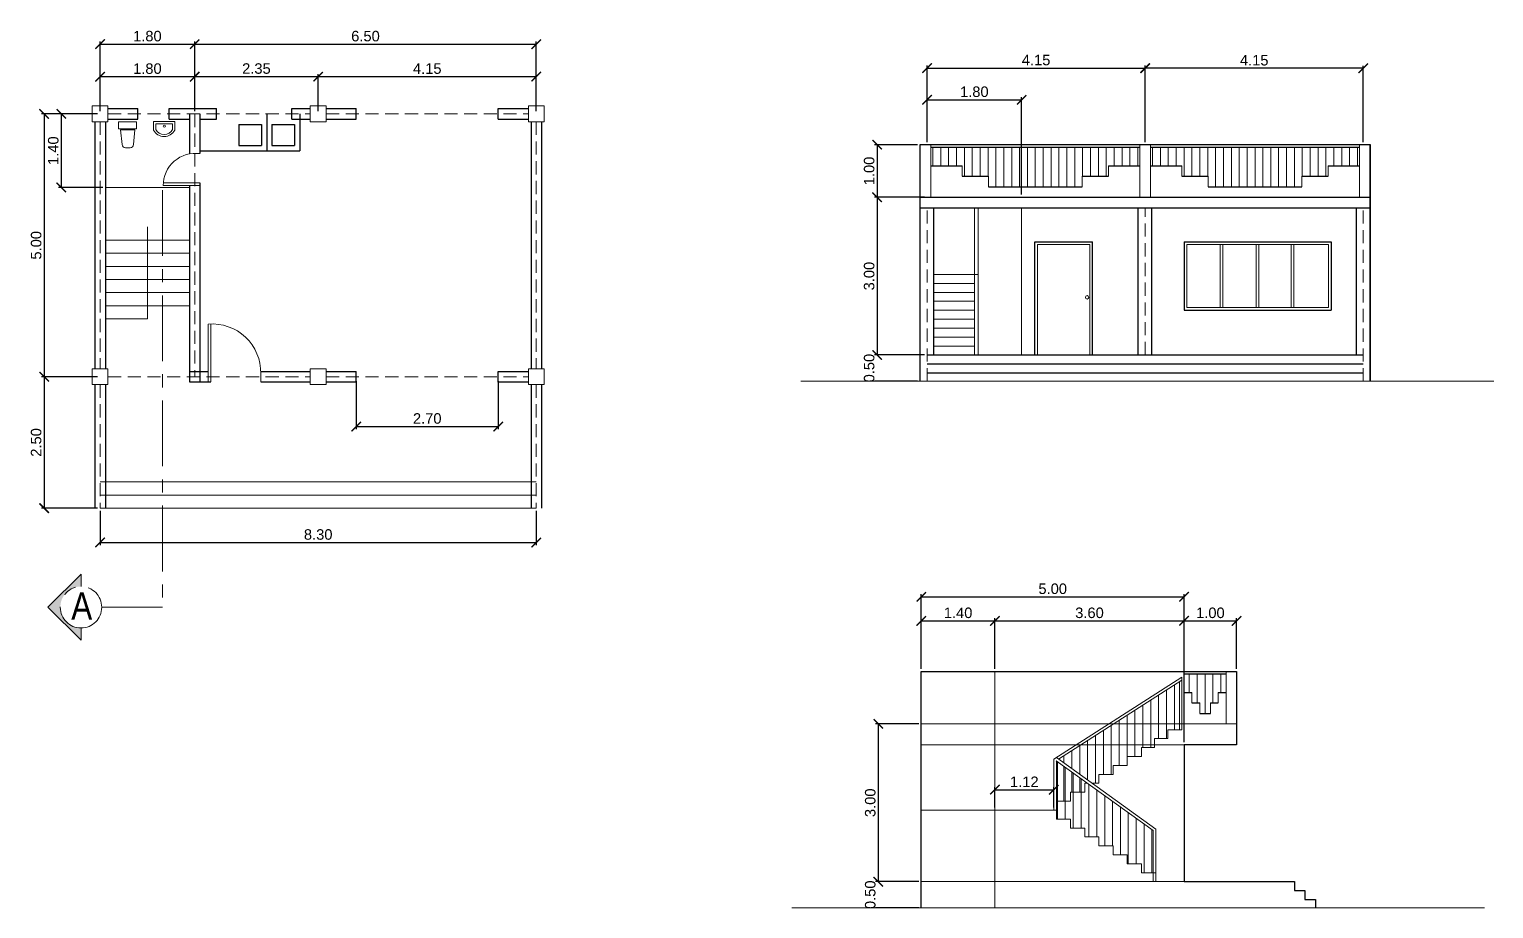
# Model space of a CAD drawing. Header units: metres. Extents: x -460 to 31334, y -1777 to 24987.
# Drawn here: x 149.72 to 177.59, y -735.88 to -719.15 of the extents above; entities that cross this region are included whole.
import ezdxf

# ---------------------------------------------------------------- set-up
doc = ezdxf.new("R2010")
doc.units = ezdxf.units.M
doc.header["$MEASUREMENT"] = 0
doc.linetypes.add('CENTER', pattern=[2, 1.25, -0.25, 0.25, -0.25])
doc.linetypes.add('DASHED2', pattern=[0.375, 0.25, -0.125])
doc.layers.get('Defpoints').update_dxf_attribs({"color": 2})
doc.layers.add('01 FURNITURE', color=8, linetype='Continuous')
doc.layers.add('Arch_Door', color=1, linetype='Continuous', lineweight=18)
doc.styles.add('scale 75', font='ARIALN.TTF', dxfattribs={"height": 0.125})
doc.styles.get("Standard").update_dxf_attribs({"font": 'arial.ttf'})
doc.dimstyles.new('elev', dxfattribs={"dimtxt": 0.2, "dimasz": 0.18, "dimexe": 0.05, "dimexo": 0.05, "dimgap": 0.05, "dimtad": 1, "dimzin": 0, "dimdsep": 46, "dimtxsty": 'Standard', "dimblk": 'ARCHTICK', "dimcen": 0.025, "dimclrd": 256, "dimclre": 256, "dimadec": 0, "dimazin": 0, "dimtfac": 1, "dimtix": 1, "dimtofl": 0, "dimtmove": 0, "dimatfit": 3, "dimldrblk": 'ARCHTICK', "dimfxl": 0.1, "dimtolj": 1, "dimtzin": 0, "dimlwd": -1, "dimlwe": -1, "dimarcsym": 0})

# ---------------------------------------------------------------- blocks, each defined once
blk = doc.blocks.new('_ArchTick')
at = {"color": 0, "linetype": 'ByBlock', "const_width": 0.15}
blk.add_lwpolyline([(-0.5, -0.5), (0.5, 0.5)], dxfattribs=at)
blk = doc.blocks.new('*D374')
at = {"layer": '01 FURNITURE', "transparency": 16777216}
for p, q in [((151.069, -728.306), (151.069, -728.96)), ((159.369, -728.306), (159.369, -728.96)), ((151.069, -728.91), (159.369, -728.91))]:
    blk.add_line(p, q, dxfattribs=at)
at = {"layer": 'Defpoints', "color": 0, "transparency": 16777216}
for p in [(151.069, -728.256), (159.369, -728.256), (159.369, -728.91)]:
    blk.add_point(p, dxfattribs=at)
at = {"layer": '01 FURNITURE', "transparency": 16777216, "xscale": 0.18, "yscale": 0.18, "zscale": 0.18, "rotation": 180}
blk.add_blockref('_ArchTick', (151.069, -728.91), dxfattribs=at)
at = {"layer": '01 FURNITURE', "transparency": 16777216, "xscale": 0.18, "yscale": 0.18, "zscale": 0.18}
blk.add_blockref('_ArchTick', (159.369, -728.91), dxfattribs=at)
at = {"layer": '01 FURNITURE', "color": 0, "lineweight": 9, "transparency": 16777216, "insert": (155.219, -728.758), "char_height": 0.2, "attachment_point": 5}
blk.add_mtext('\\A1;8.30', dxfattribs=at)
blk = doc.blocks.new('*D392')
at = {"layer": '01 FURNITURE', "transparency": 16777216}
for p, q in [((151.019, -720.756), (149.955, -720.756)), ((150.005, -720.756), (150.005, -725.756)), ((151.019, -725.756), (149.955, -725.756))]:
    blk.add_line(p, q, dxfattribs=at)
at = {"layer": 'Defpoints', "color": 0, "transparency": 16777216}
for p in [(151.069, -720.756), (150.005, -725.756), (151.069, -725.756)]:
    blk.add_point(p, dxfattribs=at)
at = {"layer": '01 FURNITURE', "transparency": 16777216, "xscale": 0.18, "yscale": 0.18, "zscale": 0.18}
for p, rotation in [((150.005, -720.756), 90), ((150.005, -725.756), 270)]:
    blk.add_blockref('_ArchTick', p, dxfattribs=dict(at, rotation=rotation))
at = {"layer": '01 FURNITURE', "color": 0, "lineweight": 9, "transparency": 16777216, "insert": (149.853, -723.256), "char_height": 0.2, "attachment_point": 5, "rotation": 90}
blk.add_mtext('\\A1;5.00', dxfattribs=at)
blk = doc.blocks.new('*D393')
at = {"layer": '01 FURNITURE', "transparency": 16777216}
for p, q in [((151.069, -720.706), (151.069, -719.38)), ((151.069, -719.43), (152.869, -719.43)), ((152.869, -720.706), (152.869, -719.38))]:
    blk.add_line(p, q, dxfattribs=at)
at = {"layer": 'Defpoints', "color": 0, "transparency": 16777216}
for p in [(152.869, -719.43), (151.069, -720.756), (152.869, -720.756)]:
    blk.add_point(p, dxfattribs=at)
at = {"layer": '01 FURNITURE', "transparency": 16777216, "xscale": 0.18, "yscale": 0.18, "zscale": 0.18, "rotation": 180}
blk.add_blockref('_ArchTick', (151.069, -719.43), dxfattribs=at)
at = {"layer": '01 FURNITURE', "transparency": 16777216, "xscale": 0.18, "yscale": 0.18, "zscale": 0.18}
blk.add_blockref('_ArchTick', (152.869, -719.43), dxfattribs=at)
at = {"layer": '01 FURNITURE', "color": 0, "lineweight": 9, "transparency": 16777216, "insert": (151.969, -719.278), "char_height": 0.2, "attachment_point": 5}
blk.add_mtext('\\A1;1.80', dxfattribs=at)
blk = doc.blocks.new('*D375')
at = {"layer": '01 FURNITURE', "transparency": 16777216}
for p, q in [((152.869, -720.706), (152.869, -719.38)), ((152.869, -719.43), (159.369, -719.43)), ((159.369, -720.706), (159.369, -719.38))]:
    blk.add_line(p, q, dxfattribs=at)
at = {"layer": 'Defpoints', "color": 0, "transparency": 16777216}
for p in [(159.369, -719.43), (152.869, -720.756), (159.369, -720.756)]:
    blk.add_point(p, dxfattribs=at)
at = {"layer": '01 FURNITURE', "transparency": 16777216, "xscale": 0.18, "yscale": 0.18, "zscale": 0.18, "rotation": 180}
blk.add_blockref('_ArchTick', (152.869, -719.43), dxfattribs=at)
at = {"layer": '01 FURNITURE', "transparency": 16777216, "xscale": 0.18, "yscale": 0.18, "zscale": 0.18}
blk.add_blockref('_ArchTick', (159.369, -719.43), dxfattribs=at)
at = {"layer": '01 FURNITURE', "color": 0, "lineweight": 9, "transparency": 16777216, "insert": (156.119, -719.278), "char_height": 0.2, "attachment_point": 5}
blk.add_mtext('\\A1;6.50', dxfattribs=at)
blk = doc.blocks.new('*D376')
at = {"layer": '01 FURNITURE', "transparency": 16777216}
for p, q in [((155.219, -720.706), (155.219, -719.998)), ((159.369, -720.706), (159.369, -719.998)), ((155.219, -720.048), (159.369, -720.048))]:
    blk.add_line(p, q, dxfattribs=at)
at = {"layer": 'Defpoints', "color": 0, "transparency": 16777216}
for p in [(159.369, -720.048), (155.219, -720.756), (159.369, -720.756)]:
    blk.add_point(p, dxfattribs=at)
at = {"layer": '01 FURNITURE', "transparency": 16777216, "xscale": 0.18, "yscale": 0.18, "zscale": 0.18, "rotation": 180}
blk.add_blockref('_ArchTick', (155.219, -720.048), dxfattribs=at)
at = {"layer": '01 FURNITURE', "transparency": 16777216, "xscale": 0.18, "yscale": 0.18, "zscale": 0.18}
blk.add_blockref('_ArchTick', (159.369, -720.048), dxfattribs=at)
at = {"layer": '01 FURNITURE', "color": 0, "lineweight": 9, "transparency": 16777216, "insert": (157.294, -719.896), "char_height": 0.2, "attachment_point": 5}
blk.add_mtext('\\A1;4.15', dxfattribs=at)
blk = doc.blocks.new('*D377')
at = {"layer": '01 FURNITURE', "transparency": 16777216}
for p, q in [((151.019, -725.756), (149.955, -725.756)), ((150.005, -725.756), (150.005, -728.256)), ((151.019, -728.256), (149.955, -728.256))]:
    blk.add_line(p, q, dxfattribs=at)
at = {"layer": 'Defpoints', "color": 0, "transparency": 16777216}
for p in [(151.069, -725.756), (150.005, -728.256), (151.069, -728.256)]:
    blk.add_point(p, dxfattribs=at)
at = {"layer": '01 FURNITURE', "transparency": 16777216, "xscale": 0.18, "yscale": 0.18, "zscale": 0.18}
for p, rotation in [((150.005, -725.756), 90), ((150.005, -728.256), 270)]:
    blk.add_blockref('_ArchTick', p, dxfattribs=dict(at, rotation=rotation))
at = {"layer": '01 FURNITURE', "color": 0, "lineweight": 9, "transparency": 16777216, "insert": (149.853, -727.006), "char_height": 0.2, "attachment_point": 5, "rotation": 90}
blk.add_mtext('\\A1;2.50', dxfattribs=at)
blk = doc.blocks.new('*D378')
at = {"layer": '01 FURNITURE', "transparency": 16777216}
for p, q in [((155.944, -725.842), (155.944, -726.753)), ((158.644, -725.842), (158.644, -726.753)), ((155.944, -726.703), (158.644, -726.703))]:
    blk.add_line(p, q, dxfattribs=at)
at = {"layer": 'Defpoints', "color": 0, "transparency": 16777216}
for p in [(155.944, -725.792), (158.644, -725.792), (158.644, -726.703)]:
    blk.add_point(p, dxfattribs=at)
at = {"layer": '01 FURNITURE', "transparency": 16777216, "xscale": 0.18, "yscale": 0.18, "zscale": 0.18, "rotation": 180}
blk.add_blockref('_ArchTick', (155.944, -726.703), dxfattribs=at)
at = {"layer": '01 FURNITURE', "transparency": 16777216, "xscale": 0.18, "yscale": 0.18, "zscale": 0.18}
blk.add_blockref('_ArchTick', (158.644, -726.703), dxfattribs=at)
at = {"layer": '01 FURNITURE', "color": 0, "lineweight": 9, "transparency": 16777216, "insert": (157.294, -726.551), "char_height": 0.2, "attachment_point": 5}
blk.add_mtext('\\A1;2.70', dxfattribs=at)
blk = doc.blocks.new('*D394')
at = {"layer": '01 FURNITURE', "transparency": 16777216}
for p, q in [((152.869, -720.706), (152.869, -719.998)), ((155.219, -720.706), (155.219, -719.998)), ((152.869, -720.048), (155.219, -720.048))]:
    blk.add_line(p, q, dxfattribs=at)
at = {"layer": 'Defpoints', "color": 0, "transparency": 16777216}
for p in [(155.219, -720.048), (152.869, -720.756), (155.219, -720.756)]:
    blk.add_point(p, dxfattribs=at)
at = {"layer": '01 FURNITURE', "transparency": 16777216, "xscale": 0.18, "yscale": 0.18, "zscale": 0.18, "rotation": 180}
blk.add_blockref('_ArchTick', (152.869, -720.048), dxfattribs=at)
at = {"layer": '01 FURNITURE', "transparency": 16777216, "xscale": 0.18, "yscale": 0.18, "zscale": 0.18}
blk.add_blockref('_ArchTick', (155.219, -720.048), dxfattribs=at)
at = {"layer": '01 FURNITURE', "color": 0, "lineweight": 9, "transparency": 16777216, "insert": (154.044, -719.895), "char_height": 0.2, "attachment_point": 5}
blk.add_mtext('\\A1;2.35', dxfattribs=at)
blk = doc.blocks.new('*D395')
at = {"layer": '01 FURNITURE', "transparency": 16777216}
for p, q in [((151.019, -720.756), (150.281, -720.756)), ((150.331, -720.756), (150.331, -722.156)), ((151.119, -722.156), (150.281, -722.156))]:
    blk.add_line(p, q, dxfattribs=at)
at = {"layer": 'Defpoints', "color": 0, "transparency": 16777216}
for p in [(151.069, -720.756), (150.331, -722.156), (151.169, -722.156)]:
    blk.add_point(p, dxfattribs=at)
at = {"layer": '01 FURNITURE', "transparency": 16777216, "xscale": 0.18, "yscale": 0.18, "zscale": 0.18}
for p, rotation in [((150.331, -720.756), 90), ((150.331, -722.156), 270)]:
    blk.add_blockref('_ArchTick', p, dxfattribs=dict(at, rotation=rotation))
at = {"layer": '01 FURNITURE', "color": 0, "lineweight": 9, "transparency": 16777216, "insert": (150.179, -721.456), "char_height": 0.2, "attachment_point": 5, "rotation": 90}
blk.add_mtext('\\A1;1.40', dxfattribs=at)
blk = doc.blocks.new('*D379')
at = {"layer": '01 FURNITURE', "transparency": 16777216}
for p, q in [((166.804, -721.292), (166.804, -719.834)), ((166.804, -719.884), (170.954, -719.884)), ((170.954, -721.292), (170.954, -719.834))]:
    blk.add_line(p, q, dxfattribs=at)
at = {"layer": 'Defpoints', "color": 0, "transparency": 16777216}
for p in [(170.954, -719.884), (166.804, -721.342), (170.954, -721.342)]:
    blk.add_point(p, dxfattribs=at)
at = {"layer": '01 FURNITURE', "transparency": 16777216, "xscale": 0.18, "yscale": 0.18, "zscale": 0.18, "rotation": 180}
blk.add_blockref('_ArchTick', (166.804, -719.884), dxfattribs=at)
at = {"layer": '01 FURNITURE', "transparency": 16777216, "xscale": 0.18, "yscale": 0.18, "zscale": 0.18}
blk.add_blockref('_ArchTick', (170.954, -719.884), dxfattribs=at)
at = {"layer": '01 FURNITURE', "color": 0, "lineweight": 9, "transparency": 16777216, "insert": (168.879, -719.732), "char_height": 0.2, "attachment_point": 5}
blk.add_mtext('\\A1;4.15', dxfattribs=at)
blk = doc.blocks.new('*D380')
at = {"layer": '01 FURNITURE', "transparency": 16777216}
for p, q in [((170.954, -721.292), (170.954, -719.839)), ((175.104, -719.889), (170.954, -719.889)), ((175.104, -721.292), (175.104, -719.839))]:
    blk.add_line(p, q, dxfattribs=at)
at = {"layer": 'Defpoints', "color": 0, "transparency": 16777216}
for p in [(170.954, -719.889), (170.954, -721.342), (175.104, -721.342)]:
    blk.add_point(p, dxfattribs=at)
at = {"layer": '01 FURNITURE', "transparency": 16777216, "xscale": 0.18, "yscale": 0.18, "zscale": 0.18, "rotation": 180}
blk.add_blockref('_ArchTick', (170.954, -719.889), dxfattribs=at)
at = {"layer": '01 FURNITURE', "transparency": 16777216, "xscale": 0.18, "yscale": 0.18, "zscale": 0.18}
blk.add_blockref('_ArchTick', (175.104, -719.889), dxfattribs=at)
at = {"layer": '01 FURNITURE', "color": 0, "lineweight": 9, "transparency": 16777216, "insert": (173.029, -719.737), "char_height": 0.2, "attachment_point": 5}
blk.add_mtext('\\A1;4.15', dxfattribs=at)
blk = doc.blocks.new('*D396')
at = {"layer": '01 FURNITURE', "transparency": 16777216}
for p, q in [((166.754, -722.342), (165.805, -722.342)), ((165.855, -722.342), (165.855, -725.342)), ((166.754, -725.342), (165.805, -725.342))]:
    blk.add_line(p, q, dxfattribs=at)
at = {"layer": 'Defpoints', "color": 0, "transparency": 16777216}
for p in [(166.804, -722.342), (165.855, -725.342), (166.804, -725.342)]:
    blk.add_point(p, dxfattribs=at)
at = {"layer": '01 FURNITURE', "transparency": 16777216, "xscale": 0.18, "yscale": 0.18, "zscale": 0.18}
for p, rotation in [((165.855, -722.342), 90), ((165.855, -725.342), 270)]:
    blk.add_blockref('_ArchTick', p, dxfattribs=dict(at, rotation=rotation))
at = {"layer": '01 FURNITURE', "color": 0, "lineweight": 9, "transparency": 16777216, "insert": (165.703, -723.842), "char_height": 0.2, "attachment_point": 5, "rotation": 90}
blk.add_mtext('\\A1;3.00', dxfattribs=at)
blk = doc.blocks.new('*D397')
at = {"layer": '01 FURNITURE', "transparency": 16777216}
for p, q in [((166.624, -725.342), (165.805, -725.342)), ((166.624, -725.842), (165.805, -725.842))]:
    blk.add_line(p, q, dxfattribs=at)
at = {"layer": 'Defpoints', "color": 0, "transparency": 16777216}
for p in [(166.674, -725.342), (165.855, -725.842), (166.674, -725.842)]:
    blk.add_point(p, dxfattribs=at)
at = {"layer": '01 FURNITURE', "color": 0, "lineweight": 9, "transparency": 16777216, "insert": (165.703, -725.592), "char_height": 0.2, "attachment_point": 5, "rotation": 90}
blk.add_mtext('\\A1;0.50', dxfattribs=at)
blk = doc.blocks.new('*D381')
at = {"layer": '01 FURNITURE', "transparency": 16777216}
for p, q in [((166.804, -721.292), (166.804, -720.438)), ((166.804, -720.488), (168.604, -720.488)), ((168.604, -722.292), (168.604, -720.438))]:
    blk.add_line(p, q, dxfattribs=at)
at = {"layer": 'Defpoints', "color": 0, "transparency": 16777216}
for p in [(168.604, -720.488), (166.804, -721.342), (168.604, -722.342)]:
    blk.add_point(p, dxfattribs=at)
at = {"layer": '01 FURNITURE', "transparency": 16777216, "xscale": 0.18, "yscale": 0.18, "zscale": 0.18, "rotation": 180}
blk.add_blockref('_ArchTick', (166.804, -720.488), dxfattribs=at)
at = {"layer": '01 FURNITURE', "transparency": 16777216, "xscale": 0.18, "yscale": 0.18, "zscale": 0.18}
blk.add_blockref('_ArchTick', (168.604, -720.488), dxfattribs=at)
at = {"layer": '01 FURNITURE', "color": 0, "lineweight": 9, "transparency": 16777216, "insert": (167.704, -720.336), "char_height": 0.2, "attachment_point": 5}
blk.add_mtext('\\A1;1.80', dxfattribs=at)
blk = doc.blocks.new('*D384')
at = {"layer": '01 FURNITURE', "transparency": 16777216}
for p, q in [((166.645, -732.36), (165.826, -732.36)), ((165.876, -732.36), (165.876, -735.36)), ((166.645, -735.36), (165.826, -735.36))]:
    blk.add_line(p, q, dxfattribs=at)
at = {"layer": 'Defpoints', "color": 0, "transparency": 16777216}
for p in [(166.695, -732.36), (165.876, -735.36), (166.695, -735.36)]:
    blk.add_point(p, dxfattribs=at)
at = {"layer": '01 FURNITURE', "transparency": 16777216, "xscale": 0.18, "yscale": 0.18, "zscale": 0.18}
for p, rotation in [((165.876, -732.36), 90), ((165.876, -735.36), 270)]:
    blk.add_blockref('_ArchTick', p, dxfattribs=dict(at, rotation=rotation))
at = {"layer": '01 FURNITURE', "color": 0, "lineweight": 9, "transparency": 16777216, "insert": (165.724, -733.86), "char_height": 0.2, "attachment_point": 5, "rotation": 90}
blk.add_mtext('\\A1;3.00', dxfattribs=at)
blk = doc.blocks.new('*D385')
at = {"layer": '01 FURNITURE', "transparency": 16777216}
for p, q in [((166.645, -735.36), (165.826, -735.36)), ((166.645, -735.86), (165.826, -735.86))]:
    blk.add_line(p, q, dxfattribs=at)
at = {"layer": 'Defpoints', "color": 0, "transparency": 16777216}
for p in [(166.695, -735.36), (165.876, -735.86), (166.695, -735.86)]:
    blk.add_point(p, dxfattribs=at)
at = {"layer": '01 FURNITURE', "color": 0, "lineweight": 9, "transparency": 16777216, "insert": (165.724, -735.61), "char_height": 0.2, "attachment_point": 5, "rotation": 90}
blk.add_mtext('\\A1;0.50', dxfattribs=at)
blk = doc.blocks.new('*D398')
at = {"layer": '01 FURNITURE', "transparency": 16777216}
for p, q in [((166.624, -721.342), (165.805, -721.342)), ((165.855, -721.342), (165.855, -722.342)), ((166.624, -722.342), (165.805, -722.342))]:
    blk.add_line(p, q, dxfattribs=at)
at = {"layer": 'Defpoints', "color": 0, "transparency": 16777216}
for p in [(166.674, -721.342), (165.855, -722.342), (166.674, -722.342)]:
    blk.add_point(p, dxfattribs=at)
at = {"layer": '01 FURNITURE', "transparency": 16777216, "xscale": 0.18, "yscale": 0.18, "zscale": 0.18}
for p, rotation in [((165.855, -721.342), 90), ((165.855, -722.342), 270)]:
    blk.add_blockref('_ArchTick', p, dxfattribs=dict(at, rotation=rotation))
at = {"layer": '01 FURNITURE', "color": 0, "lineweight": 9, "transparency": 16777216, "insert": (165.703, -721.842), "char_height": 0.2, "attachment_point": 5, "rotation": 90}
blk.add_mtext('\\A1;1.00', dxfattribs=at)
blk = doc.blocks.new('*D399')
at = {"layer": '01 FURNITURE', "transparency": 16777216}
for p, q in [((166.695, -731.31), (166.695, -729.892)), ((166.695, -729.942), (171.695, -729.942)), ((171.695, -732.71), (171.695, -729.892))]:
    blk.add_line(p, q, dxfattribs=at)
at = {"layer": 'Defpoints', "color": 0, "transparency": 16777216}
for p in [(171.695, -729.942), (166.695, -731.36), (171.695, -732.76)]:
    blk.add_point(p, dxfattribs=at)
at = {"layer": '01 FURNITURE', "transparency": 16777216, "xscale": 0.18, "yscale": 0.18, "zscale": 0.18, "rotation": 180}
blk.add_blockref('_ArchTick', (166.695, -729.942), dxfattribs=at)
at = {"layer": '01 FURNITURE', "transparency": 16777216, "xscale": 0.18, "yscale": 0.18, "zscale": 0.18}
blk.add_blockref('_ArchTick', (171.695, -729.942), dxfattribs=at)
at = {"layer": '01 FURNITURE', "color": 0, "lineweight": 9, "transparency": 16777216, "insert": (169.195, -729.79), "char_height": 0.2, "attachment_point": 5}
blk.add_mtext('\\A1;5.00', dxfattribs=at)
blk = doc.blocks.new('*D400')
at = {"layer": '01 FURNITURE', "transparency": 16777216}
for p, q in [((171.695, -731.31), (171.695, -730.35)), ((171.695, -730.4), (172.695, -730.4)), ((172.695, -731.31), (172.695, -730.35))]:
    blk.add_line(p, q, dxfattribs=at)
at = {"layer": 'Defpoints', "color": 0, "transparency": 16777216}
for p in [(172.695, -730.4), (171.695, -731.36), (172.695, -731.36)]:
    blk.add_point(p, dxfattribs=at)
at = {"layer": '01 FURNITURE', "transparency": 16777216, "xscale": 0.18, "yscale": 0.18, "zscale": 0.18, "rotation": 180}
blk.add_blockref('_ArchTick', (171.695, -730.4), dxfattribs=at)
at = {"layer": '01 FURNITURE', "transparency": 16777216, "xscale": 0.18, "yscale": 0.18, "zscale": 0.18}
blk.add_blockref('_ArchTick', (172.695, -730.4), dxfattribs=at)
at = {"layer": '01 FURNITURE', "color": 0, "lineweight": 9, "transparency": 16777216, "insert": (172.195, -730.248), "char_height": 0.2, "attachment_point": 5}
blk.add_mtext('\\A1;1.00', dxfattribs=at)
blk = doc.blocks.new('*D382')
at = {"layer": '01 FURNITURE', "transparency": 16777216}
for p, q in [((166.695, -731.31), (166.695, -730.35)), ((166.695, -730.4), (168.095, -730.4)), ((168.095, -731.31), (168.095, -730.35))]:
    blk.add_line(p, q, dxfattribs=at)
at = {"layer": 'Defpoints', "color": 0, "transparency": 16777216}
for p in [(168.095, -730.4), (166.695, -731.36), (168.095, -731.36)]:
    blk.add_point(p, dxfattribs=at)
at = {"layer": '01 FURNITURE', "transparency": 16777216, "xscale": 0.18, "yscale": 0.18, "zscale": 0.18, "rotation": 180}
blk.add_blockref('_ArchTick', (166.695, -730.4), dxfattribs=at)
at = {"layer": '01 FURNITURE', "transparency": 16777216, "xscale": 0.18, "yscale": 0.18, "zscale": 0.18}
blk.add_blockref('_ArchTick', (168.095, -730.4), dxfattribs=at)
at = {"layer": '01 FURNITURE', "color": 0, "lineweight": 9, "transparency": 16777216, "insert": (167.395, -730.248), "char_height": 0.2, "attachment_point": 5}
blk.add_mtext('\\A1;1.40', dxfattribs=at)
blk = doc.blocks.new('*D383')
at = {"layer": '01 FURNITURE', "transparency": 16777216}
for p, q in [((168.095, -731.31), (168.095, -730.35)), ((168.095, -730.4), (171.695, -730.4)), ((171.695, -731.31), (171.695, -730.35))]:
    blk.add_line(p, q, dxfattribs=at)
at = {"layer": 'Defpoints', "color": 0, "transparency": 16777216}
for p in [(171.695, -730.4), (168.095, -731.36), (171.695, -731.36)]:
    blk.add_point(p, dxfattribs=at)
at = {"layer": '01 FURNITURE', "transparency": 16777216, "xscale": 0.18, "yscale": 0.18, "zscale": 0.18, "rotation": 180}
blk.add_blockref('_ArchTick', (168.095, -730.4), dxfattribs=at)
at = {"layer": '01 FURNITURE', "transparency": 16777216, "xscale": 0.18, "yscale": 0.18, "zscale": 0.18}
blk.add_blockref('_ArchTick', (171.695, -730.4), dxfattribs=at)
at = {"layer": '01 FURNITURE', "color": 0, "lineweight": 9, "transparency": 16777216, "insert": (169.895, -730.248), "char_height": 0.2, "attachment_point": 5}
blk.add_mtext('\\A1;3.60', dxfattribs=at)
blk = doc.blocks.new('*D404')
at = {"layer": '01 FURNITURE', "transparency": 16777216}
for p, q in [((151.069, -720.706), (151.069, -719.998)), ((152.869, -720.606), (152.869, -719.998)), ((151.069, -720.048), (152.869, -720.048))]:
    blk.add_line(p, q, dxfattribs=at)
at = {"layer": 'Defpoints', "color": 0, "transparency": 16777216}
for p in [(152.869, -720.048), (151.069, -720.756), (152.869, -720.656)]:
    blk.add_point(p, dxfattribs=at)
at = {"layer": '01 FURNITURE', "transparency": 16777216, "xscale": 0.18, "yscale": 0.18, "zscale": 0.18, "rotation": 180}
blk.add_blockref('_ArchTick', (151.069, -720.048), dxfattribs=at)
at = {"layer": '01 FURNITURE', "transparency": 16777216, "xscale": 0.18, "yscale": 0.18, "zscale": 0.18}
blk.add_blockref('_ArchTick', (152.869, -720.048), dxfattribs=at)
at = {"layer": '01 FURNITURE', "color": 0, "lineweight": 9, "transparency": 16777216, "insert": (151.969, -719.896), "char_height": 0.2, "attachment_point": 5}
blk.add_mtext('\\A1;1.80', dxfattribs=at)
blk = doc.blocks.new('*D407')
at = {"layer": '01 FURNITURE', "transparency": 16777216}
for p, q in [((168.095, -733.95), (168.095, -733.561)), ((168.095, -733.611), (169.215, -733.611)), ((169.215, -733.95), (169.215, -733.561))]:
    blk.add_line(p, q, dxfattribs=at)
at = {"layer": 'Defpoints', "color": 0, "transparency": 16777216}
for p in [(169.215, -733.611), (168.095, -734), (169.215, -734)]:
    blk.add_point(p, dxfattribs=at)
at = {"layer": '01 FURNITURE', "transparency": 16777216, "xscale": 0.18, "yscale": 0.18, "zscale": 0.18, "rotation": 180}
blk.add_blockref('_ArchTick', (168.095, -733.611), dxfattribs=at)
at = {"layer": '01 FURNITURE', "transparency": 16777216, "xscale": 0.18, "yscale": 0.18, "zscale": 0.18}
blk.add_blockref('_ArchTick', (169.215, -733.611), dxfattribs=at)
at = {"layer": '01 FURNITURE', "color": 0, "lineweight": 9, "transparency": 16777216, "insert": (168.655, -733.461), "char_height": 0.2, "attachment_point": 5}
blk.add_mtext('\\A1;1.12', dxfattribs=at)

msp = doc.modelspace()

# ---------------------------------------------------------------- hatches: boundary and pattern name
at = {"layer": '01 FURNITURE', "lineweight": 9, "true_color": 0x000000, "transparency": 33554618}
h = msp.add_hatch(color=18, dxfattribs=at)
h.dxf.hatch_style = 1
h.paths.add_polyline_path([(150.07677, -730.14043), (150.70606, -730.76971), (150.70606, -730.53506, -0.41421356), (150.31142, -730.14043, -0.41421356), (150.70606, -729.7458), (150.70606, -729.51114)])

# ---------------------------------------------------------------- linework, layer by layer
at = {"lineweight": 13}
msp.add_lwpolyline([(151.4179, -720.90917), (151.7592, -720.90917), (151.7592, -721.03733), (151.4179, -721.03733)], close=True, dxfattribs=at)
msp.add_lwpolyline([(151.45851, -721.058), (151.73265, -721.058), (151.7021, -721.33797, -0.41421356), (151.64101, -721.39907), (151.55015, -721.39907, -0.41421356), (151.48905, -721.33797)], format="xyb", close=True, dxfattribs=at)
at = {"layer": '01 FURNITURE', "color": 1, "lineweight": 30}
for p, q in [((151.21937, -720.65604), (151.78659, -720.65604)), ((151.78659, -720.85604), (151.78659, -720.65604)), ((152.38659, -720.65604), (153.28434, -720.65604)), ((152.38659, -720.85604), (152.38659, -720.65604)), ((152.76937, -720.75604), (152.76937, -721.51706)), ((152.96937, -720.75604), (152.96937, -721.51231)), ((153.28434, -720.85604), (153.28434, -720.65604)), ((154.23937, -720.75604), (154.23937, -721.45604)), ((154.71827, -720.65604), (155.06937, -720.65604)), ((154.71827, -720.85604), (154.71827, -720.65604)), ((154.86937, -720.75604), (154.86937, -721.45604)), ((155.36937, -720.65604), (155.94437, -720.65604)), ((155.94437, -720.85604), (155.94437, -720.65604)), ((158.64437, -720.65604), (159.21937, -720.65604)), ((158.64437, -720.85604), (158.64437, -720.65604)), ((150.96937, -720.90604), (150.96937, -725.60604)), ((151.16937, -720.90604), (151.16937, -725.60604)), ((151.21937, -720.85604), (151.78659, -720.85604)), ((152.38659, -720.85604), (152.76937, -720.85604)), ((152.96937, -720.85604), (153.28434, -720.85604)), ((153.70937, -720.95604), (153.70937, -721.35604)), ((153.70937, -720.95604), (154.13937, -720.95604)), ((154.13937, -720.95604), (154.13937, -721.35604)), ((154.33937, -720.95604), (154.33937, -721.35604)), ((154.33937, -720.95604), (154.76937, -720.95604)), ((154.71827, -720.85604), (155.06937, -720.85604)), ((154.76937, -720.95604), (154.76937, -721.35604)), ((155.36937, -720.85604), (155.94437, -720.85604)), ((158.64437, -720.85604), (159.21937, -720.85604)), ((159.26937, -720.90604), (159.26937, -725.60604)), ((159.46937, -720.90604), (159.46937, -725.60604)), ((153.70937, -721.35604), (154.13937, -721.35604)), ((154.33937, -721.35604), (154.76937, -721.35604)), ((166.6741, -725.84157), (166.6741, -721.34157)), ((175.2341, -725.84157), (175.2341, -721.34157)), ((152.96937, -721.45604), (154.86937, -721.45604)), ((166.8741, -721.74157), (167.4741, -721.74157)), ((167.4741, -721.94157), (167.9741, -721.94157)), ((169.7541, -721.94157), (170.2541, -721.94157)), ((170.2541, -721.74157), (170.8541, -721.74157)), ((171.0541, -721.74157), (171.6541, -721.74157)), ((171.6541, -721.94157), (172.1541, -721.94157)), ((173.9341, -721.94157), (174.4341, -721.94157)), ((174.4341, -721.74157), (175.0341, -721.74157)), ((152.76937, -722.1205), (152.76937, -725.85604)), ((152.96937, -722.0705), (152.96937, -725.85604)), ((167.9741, -722.14157), (169.7541, -722.14157)), ((172.1541, -722.14157), (173.9341, -722.14157)), ((166.6741, -722.34157), (175.2341, -722.34157)), ((166.6741, -722.54157), (175.2341, -722.54157)), ((166.9341, -725.34157), (166.9341, -722.54157)), ((170.8241, -725.34157), (170.8241, -722.54157)), ((171.0841, -725.34157), (171.0841, -722.54157)), ((174.9741, -725.34157), (174.9741, -722.54157)), ((166.8041, -725.34157), (175.1041, -725.34157)), ((166.8041, -725.51157), (175.1041, -725.51157)), ((152.76937, -725.65604), (153.12678, -725.65604)), ((152.76937, -725.85604), (153.17678, -725.85604)), ((154.12678, -725.65604), (155.06937, -725.65604)), ((154.12678, -725.85604), (155.06937, -725.85604)), ((155.36937, -725.65604), (155.94437, -725.65604)), ((155.36937, -725.85604), (155.94437, -725.85604)), ((155.94437, -725.85832), (155.94437, -725.65604)), ((158.64437, -725.65604), (159.21937, -725.65604)), ((158.64437, -725.85832), (158.64437, -725.65604)), ((158.64437, -725.85604), (159.21937, -725.85604)), ((166.8041, -725.68157), (175.1041, -725.68157)), ((150.96937, -725.90604), (150.96937, -728.25604)), ((151.16937, -725.90604), (151.16937, -728.25604)), ((159.26937, -725.90604), (159.26937, -728.25604)), ((159.46937, -725.90604), (159.46937, -728.25604)), ((171.69455, -731.76009), (171.84455, -731.76009)), ((171.84455, -731.96009), (171.99455, -731.96009)), ((172.19455, -731.96009), (172.34455, -731.96009)), ((172.34455, -731.76009), (172.49455, -731.76009)), ((171.99455, -732.16009), (172.19455, -732.16009))]:
    msp.add_line(p, q, dxfattribs=at)
at = {"layer": '01 FURNITURE', "color": 250, "linetype": 'DASHED2', "lineweight": 9}
for p, q in [((151.21937, -720.75604), (155.06937, -720.75604)), ((152.86937, -720.75604), (152.86937, -725.75604)), ((155.36937, -720.75604), (159.21937, -720.75604)), ((151.06937, -720.90604), (151.06937, -725.60604)), ((159.36937, -720.90604), (159.36937, -725.60604)), ((166.8041, -725.84157), (166.8041, -722.54157)), ((170.9541, -725.34157), (170.9541, -722.54157)), ((175.1041, -725.84157), (175.1041, -722.54157)), ((151.21937, -725.75604), (155.06937, -725.75604)), ((155.36937, -725.75604), (159.21937, -725.75604)), ((151.06937, -725.90604), (151.06937, -728.25604)), ((159.36937, -725.90604), (159.36937, -728.25604))]:
    msp.add_line(p, q, dxfattribs=at)
at = {"layer": '01 FURNITURE', "color": 250, "lineweight": 9}
for p, q in [((152.08659, -720.90345), (152.48939, -720.90345)), ((152.08659, -720.90345), (152.08659, -721.06457)), ((152.12687, -720.94373), (152.44911, -720.94373)), ((152.12687, -720.94373), (152.12687, -721.05398)), ((152.44911, -720.94373), (152.44911, -721.05398)), ((152.48939, -720.90345), (152.48939, -721.06457)), ((166.8741, -722.34157), (166.8741, -721.34157)), ((170.8541, -722.34157), (170.8541, -721.34157)), ((171.0541, -722.34157), (171.0541, -721.34157)), ((175.0341, -722.34157), (175.0341, -721.34157)), ((167.4741, -721.94157), (167.4741, -721.74157)), ((167.9741, -722.14157), (167.9741, -721.93804)), ((169.7541, -722.14157), (169.7541, -721.94157)), ((170.2541, -721.94157), (170.2541, -721.74157)), ((171.6541, -721.94157), (171.6541, -721.74157)), ((172.1541, -722.14157), (172.1541, -721.93804)), ((173.9341, -722.14157), (173.9341, -721.94157)), ((174.4341, -721.94157), (174.4341, -721.74157)), ((151.16937, -722.15604), (152.76937, -722.15604)), ((167.7041, -725.34157), (167.7041, -722.54157)), ((167.7791, -725.34157), (167.7791, -722.54157)), ((168.6041, -725.34157), (168.6041, -722.54157)), ((151.96937, -722.90604), (151.96937, -724.65604)), ((151.16937, -723.15604), (151.96937, -723.15604)), ((151.96937, -723.15604), (152.76937, -723.15604)), ((151.16937, -723.40604), (151.96937, -723.40604)), ((151.96937, -723.40604), (152.76937, -723.40604)), ((151.16937, -723.65604), (151.96937, -723.65604)), ((151.16937, -723.90604), (151.96937, -723.90604)), ((151.96937, -723.65604), (152.76937, -723.65604)), ((151.96937, -723.90604), (152.76937, -723.90604)), ((166.9341, -723.81157), (167.7791, -723.81157)), ((151.16937, -724.15604), (151.96937, -724.15604)), ((151.96937, -724.15604), (152.76937, -724.15604)), ((166.9341, -723.98157), (167.7041, -723.98157)), ((166.9341, -724.15157), (167.7041, -724.15157)), ((151.16937, -724.40604), (151.96937, -724.40604)), ((151.96937, -724.40604), (152.76937, -724.40604)), ((166.9341, -724.32157), (167.7041, -724.32157)), ((151.16937, -724.65604), (151.96937, -724.65604)), ((166.9341, -724.49157), (167.7041, -724.49157)), ((166.9341, -724.66157), (167.7041, -724.66157)), ((166.9341, -724.83157), (167.7041, -724.83157)), ((166.9341, -725.00157), (167.7041, -725.00157)), ((166.9341, -725.17157), (167.7041, -725.17157)), ((151.06937, -727.75604), (159.36937, -727.75604)), ((151.06937, -728.00604), (159.36937, -728.00604)), ((151.06937, -728.25604), (159.36937, -728.25604)), ((166.69455, -735.86009), (166.69455, -731.36009)), ((168.09455, -735.86009), (168.09455, -731.36009)), ((171.69455, -732.36009), (171.69455, -731.36009)), ((172.49455, -732.36009), (172.49455, -731.36009)), ((172.69455, -732.76009), (172.69455, -731.36009)), ((171.84455, -731.96009), (171.84455, -731.76009)), ((171.99455, -732.16009), (171.99455, -731.96009)), ((172.19455, -732.16009), (172.19455, -731.96009)), ((172.34455, -731.96009), (172.34455, -731.76009)), ((171.69455, -735.36009), (171.69455, -732.76009)), ((169.26455, -734.17009), (169.26455, -734.00009)), ((169.53455, -734.34009), (169.53455, -734.17009)), ((169.80455, -734.51009), (169.80455, -734.34009)), ((170.07455, -734.68009), (170.07455, -734.51009)), ((170.34455, -734.85009), (170.34455, -734.68009)), ((170.61455, -735.02009), (170.61455, -734.85009)), ((170.88455, -735.19009), (170.88455, -735.02009)), ((171.15455, -735.36009), (171.15455, -735.19009)), ((173.79455, -735.53009), (173.79455, -735.36009)), ((173.99455, -735.70009), (173.99455, -735.53009)), ((174.19455, -735.86009), (174.19455, -735.70009))]:
    msp.add_line(p, q, dxfattribs=at)
at = {"layer": '01 FURNITURE', "color": 3, "lineweight": 30}
for p, q in [((166.6741, -721.34157), (175.2341, -721.34157)), ((166.8741, -721.39157), (170.8541, -721.39157)), ((171.0541, -721.39157), (175.0341, -721.39157)), ((168.8541, -723.19157), (169.9541, -723.19157)), ((168.8541, -725.34157), (168.8541, -723.19157)), ((169.9541, -725.34157), (169.9541, -723.19157)), ((171.6941, -723.19157), (174.4941, -723.19157)), ((171.6941, -723.19157), (171.6941, -724.49157)), ((174.4941, -723.19157), (174.4941, -724.49157)), ((171.6941, -724.49157), (174.4941, -724.49157)), ((171.69455, -731.41009), (172.49455, -731.41009))]:
    msp.add_line(p, q, dxfattribs=at)
at = {"layer": '01 FURNITURE', "color": 4, "lineweight": 20}
for p, q in [((166.9141, -721.74157), (166.9141, -721.39157)), ((167.0641, -721.74157), (167.0641, -721.39157)), ((167.2141, -721.74157), (167.2141, -721.39157)), ((167.3641, -721.74157), (167.3641, -721.39157)), ((167.5141, -721.94157), (167.5141, -721.39157)), ((167.6641, -721.94157), (167.6641, -721.39157)), ((167.8141, -721.94157), (167.8141, -721.39157)), ((167.9641, -721.94157), (167.9641, -721.39157)), ((168.1141, -722.14157), (168.1141, -721.39157)), ((168.2641, -722.14157), (168.2641, -721.39157)), ((168.4141, -722.14157), (168.4141, -721.39157)), ((168.5641, -722.14157), (168.5641, -721.39157)), ((168.7141, -722.14157), (168.7141, -721.39157)), ((168.8641, -722.14157), (168.8641, -721.39157)), ((169.0141, -722.14157), (169.0141, -721.39157)), ((169.1641, -722.14157), (169.1641, -721.39157)), ((169.3141, -722.14157), (169.3141, -721.39157)), ((169.4641, -722.14157), (169.4641, -721.39157)), ((169.6141, -722.14157), (169.6141, -721.39157)), ((169.7641, -721.94157), (169.7641, -721.39157)), ((169.9141, -721.94157), (169.9141, -721.39157)), ((170.0641, -721.94157), (170.0641, -721.39157)), ((170.2141, -721.94157), (170.2141, -721.39157)), ((170.3641, -721.74157), (170.3641, -721.39157)), ((170.5141, -721.74157), (170.5141, -721.39157)), ((170.6641, -721.74157), (170.6641, -721.39157)), ((170.8141, -721.74157), (170.8141, -721.39157)), ((171.0941, -721.74157), (171.0941, -721.39157)), ((171.2441, -721.74157), (171.2441, -721.39157)), ((171.3941, -721.74157), (171.3941, -721.39157)), ((171.5441, -721.74157), (171.5441, -721.39157)), ((171.6941, -721.94157), (171.6941, -721.39157)), ((171.8441, -721.94157), (171.8441, -721.39157)), ((171.9941, -721.94157), (171.9941, -721.39157)), ((172.1441, -721.94157), (172.1441, -721.39157)), ((172.2941, -722.14157), (172.2941, -721.39157)), ((172.4441, -722.14157), (172.4441, -721.39157)), ((172.5941, -722.14157), (172.5941, -721.39157)), ((172.7441, -722.14157), (172.7441, -721.39157)), ((172.8941, -722.14157), (172.8941, -721.39157)), ((173.0441, -722.14157), (173.0441, -721.39157)), ((173.1941, -722.14157), (173.1941, -721.39157)), ((173.3441, -722.14157), (173.3441, -721.39157)), ((173.4941, -722.14157), (173.4941, -721.39157)), ((173.6441, -722.14157), (173.6441, -721.39157)), ((173.7941, -722.14157), (173.7941, -721.39157)), ((173.9441, -721.94157), (173.9441, -721.39157)), ((174.0941, -721.94157), (174.0941, -721.39157)), ((174.2441, -721.94157), (174.2441, -721.39157)), ((174.3941, -721.94157), (174.3941, -721.39157)), ((174.5441, -721.74157), (174.5441, -721.39157)), ((174.6941, -721.74157), (174.6941, -721.39157)), ((174.8441, -721.74157), (174.8441, -721.39157)), ((174.9941, -721.74157), (174.9941, -721.39157)), ((171.79455, -731.76009), (171.79455, -731.41009)), ((171.94455, -731.96009), (171.94455, -731.41009)), ((172.09455, -732.16009), (172.09455, -731.41009)), ((172.24455, -731.96009), (172.24455, -731.41009)), ((172.39455, -731.76009), (172.39455, -731.41009)), ((171.50955, -731.62228), (171.50955, -732.47009)), ((171.05955, -731.91036), (171.05955, -732.81009)), ((171.20955, -731.81433), (171.20955, -732.64009)), ((171.35955, -731.71831), (171.35955, -732.64009)), ((170.60955, -732.19843), (170.60955, -733.15009)), ((170.75955, -732.10241), (170.75955, -732.98009)), ((170.90955, -732.00638), (170.90955, -732.81009)), ((170.15955, -732.48651), (170.15955, -733.32009)), ((170.30955, -732.39048), (170.30955, -733.32009)), ((170.45955, -732.29446), (170.45955, -733.15009)), ((169.70955, -732.77458), (169.70955, -733.3203)), ((169.85955, -732.67856), (169.85955, -733.42824)), ((170.00955, -732.58253), (170.00955, -733.49009)), ((169.28373, -733.07549), (169.28373, -734.17009)), ((169.40955, -732.96663), (169.40955, -733.10443)), ((169.55955, -732.87061), (169.55955, -733.21237)), ((169.40955, -733.16603), (169.40955, -733.83009)), ((169.43373, -733.18343), (169.43373, -734.17009)), ((169.55955, -733.27397), (169.55955, -733.66009)), ((169.58373, -733.29136), (169.58373, -734.34009)), ((169.70955, -733.3819), (169.70955, -733.66009)), ((169.73373, -733.3993), (169.73373, -734.34009)), ((169.85955, -733.48984), (169.85955, -733.49009)), ((169.88373, -733.50724), (169.88373, -734.51009)), ((170.03373, -733.61517), (170.03373, -734.51009)), ((170.18373, -733.72311), (170.18373, -734.68009)), ((170.33373, -733.83105), (170.33373, -734.68009)), ((170.48373, -733.93898), (170.48373, -734.85009)), ((170.63373, -734.04692), (170.63373, -735.02009)), ((170.78373, -734.15486), (170.78373, -735.02009)), ((170.93373, -734.26279), (170.93373, -735.19009)), ((171.08373, -734.37073), (171.08373, -735.19009))]:
    msp.add_line(p, q, dxfattribs=at)
at = {"layer": '01 FURNITURE', "color": 1, "lineweight": 9}
for p, q in [((152.96937, -722.1205), (152.26937, -722.1205)), ((152.96937, -722.0705), (152.27052, -722.0705)), ((153.12678, -725.85604), (153.12678, -724.75604)), ((153.17678, -725.85604), (153.17678, -724.75317)), ((154.12678, -725.65604), (154.12678, -725.85604)), ((164.40292, -725.84157), (177.58612, -725.84157)), ((166.69455, -731.36009), (172.69455, -731.36009)), ((166.69455, -732.36009), (172.69455, -732.36009)), ((166.69455, -732.76009), (172.69455, -732.76009)), ((166.69455, -734.00009), (169.26455, -734.00009)), ((169.26455, -734.17009), (169.53455, -734.17009)), ((169.53455, -734.34009), (169.80455, -734.34009)), ((169.80455, -734.51009), (170.07455, -734.51009)), ((170.07455, -734.68009), (170.34455, -734.68009)), ((170.34455, -734.85009), (170.61455, -734.85009)), ((170.61455, -735.02009), (170.88455, -735.02009)), ((170.88455, -735.19009), (171.15455, -735.19009)), ((166.69455, -735.36009), (173.79455, -735.36009)), ((173.79455, -735.53009), (173.99455, -735.53009)), ((164.22825, -735.86009), (177.41145, -735.86009)), ((173.99455, -735.70009), (174.19455, -735.70009))]:
    msp.add_line(p, q, dxfattribs=at)
at = {"layer": '01 FURNITURE', "color": 1, "lineweight": 18}
for p, q in [((168.9041, -723.24157), (169.9041, -723.24157)), ((168.9041, -725.34157), (168.9041, -723.24157)), ((169.9041, -725.34157), (169.9041, -723.24157)), ((171.7441, -723.24157), (174.4441, -723.24157)), ((171.7441, -723.24157), (171.7441, -724.44157)), ((172.3816, -723.24157), (172.3816, -724.44157)), ((172.4316, -723.24157), (172.4316, -724.44157)), ((173.0691, -723.24157), (173.0691, -724.44157)), ((173.1191, -723.24157), (173.1191, -724.44157)), ((173.7316, -723.24157), (173.7316, -724.44157)), ((173.7816, -723.24157), (173.7816, -724.44157)), ((174.4441, -723.24157), (174.4441, -724.44157)), ((171.7441, -724.44157), (174.4441, -724.44157))]:
    msp.add_line(p, q, dxfattribs=at)
at = {"layer": '01 FURNITURE', "color": 18, "lineweight": 9, "true_color": 0x000000}
for p, q in [((150.70606, -729.51114), (150.07677, -730.14043)), ((150.70606, -729.7458), (150.70606, -729.51114)), ((150.07677, -730.14043), (150.70606, -730.76971)), ((150.70606, -730.53506), (150.70606, -730.76971))]:
    msp.add_line(p, q, dxfattribs=at)
at = {"layer": '01 FURNITURE', "color": 4, "lineweight": 9}
for p, q in [((171.65455, -731.47009), (169.21455, -733.0321)), ((171.65455, -731.52946), (169.30821, -733.03151)), ((171.60455, -732.47009), (171.60455, -731.56147)), ((171.65455, -732.47009), (171.65455, -731.47009)), ((171.38455, -732.64009), (171.38455, -732.47009)), ((171.38455, -732.47009), (171.65455, -732.47009)), ((171.65455, -732.47009), (171.65455, -732.36009)), ((170.88455, -732.98009), (170.88455, -732.81009)), ((170.88455, -732.81009), (171.13455, -732.81009)), ((171.13455, -732.81009), (171.13455, -732.64009)), ((171.13455, -732.64009), (171.38455, -732.64009)), ((169.21455, -734.00009), (169.21455, -733.0321)), ((169.26455, -733.05946), (169.26291, -733.06051)), ((169.26291, -733.06051), (171.10455, -734.38571)), ((169.26455, -733.00009), (171.15455, -734.36009)), ((169.26455, -734.00009), (169.26455, -733.05946)), ((170.61455, -733.15009), (170.61455, -732.98009)), ((170.61455, -732.98009), (170.88455, -732.98009)), ((170.07455, -733.49009), (170.07455, -733.32009)), ((170.07455, -733.32009), (170.34455, -733.32009)), ((170.34455, -733.32009), (170.34455, -733.15009)), ((170.34455, -733.15009), (170.61455, -733.15009)), ((169.53455, -733.83009), (169.53455, -733.66009)), ((169.53455, -733.66009), (169.80455, -733.66009)), ((169.80455, -733.66009), (169.80455, -733.49009)), ((169.80455, -733.49009), (169.8599, -733.49009)), ((169.94551, -733.49009), (170.07455, -733.49009)), ((169.26455, -734.00009), (169.26455, -733.83009)), ((169.26455, -733.83009), (169.53455, -733.83009)), ((171.10455, -735.36009), (171.10455, -734.38571)), ((171.15455, -735.36009), (171.15455, -734.36009))]:
    msp.add_line(p, q, dxfattribs=at)
at = {"layer": '01 FURNITURE', "color": 250, "lineweight": 9}
for points in [[(150.91937, -720.60604), (151.21937, -720.60604), (151.21937, -720.90604), (150.91937, -720.90604), (150.91937, -720.60604)], [(155.06937, -720.60604), (155.36937, -720.60604), (155.36937, -720.90604), (155.06937, -720.90604), (155.06937, -720.60604)], [(159.21937, -720.60604), (159.51937, -720.60604), (159.51937, -720.90604), (159.21937, -720.90604), (159.21937, -720.60604)], [(150.91937, -725.60604), (151.21937, -725.60604), (151.21937, -725.90604), (150.91937, -725.90604), (150.91937, -725.60604)], [(155.06937, -725.60604), (155.36937, -725.60604), (155.36937, -725.90604), (155.06937, -725.90604), (155.06937, -725.60604)], [(159.21937, -725.60604), (159.51937, -725.60604), (159.51937, -725.90604), (159.21937, -725.90604), (159.21937, -725.60604)]]:
    msp.add_lwpolyline(points, dxfattribs=at)
at = {"layer": '01 FURNITURE', "color": 4, "lineweight": 30}
for points in [[(166.6741, -725.84157), (166.6741, -721.34157), (175.2341, -721.34157), (175.2341, -725.84157)], [(166.69455, -735.86009), (166.69455, -731.36009), (172.69455, -731.36009), (172.69455, -732.76009), (171.69455, -732.76009), (171.69455, -735.36009), (173.79455, -735.36009), (173.79455, -735.53009), (173.99455, -735.53009), (173.99455, -735.70009), (174.19455, -735.70009), (174.19455, -735.86009)]]:
    msp.add_lwpolyline(points, dxfattribs=at)
at = {"layer": '01 FURNITURE', "color": 18, "linetype": 'CENTER', "lineweight": 9, "true_color": 0x000000}
msp.add_lwpolyline([(152.25918, -722.20812), (152.25918, -730.14043), (151.10069, -730.14043)], dxfattribs=at)
at = {"layer": '01 FURNITURE', "color": 250, "lineweight": 9}
for centre, radius in [((152.29101, -720.98834), 0.02001), ((169.8489, -724.24592), 0.03266)]:
    msp.add_circle(centre, radius, dxfattribs=at)
at = {"layer": '01 FURNITURE', "color": 18, "linetype": 'CENTER', "lineweight": 9, "true_color": 0x000000}
msp.add_circle((150.70606, -730.14043), 0.39463, dxfattribs=at)
at = {"layer": '01 FURNITURE', "color": 250, "lineweight": 9}
for radius, start, end in [(0.22825, 208.072487, 331.927513), (0.18797, 211.002719, 328.997281)]:
    msp.add_arc((152.28799, -720.95716), radius, start, end, dxfattribs=at)
at = {"layer": '01 FURNITURE', "color": 1, "lineweight": 9}
for centre, radius, start, end in [((152.88376, -722.1207), 0.61438, 81.989301, 179.981297), ((153.20462, -725.6751), 0.92235, 358.815878, 94.841453)]:
    msp.add_arc(centre, radius, start, end, dxfattribs=at)

# ---------------------------------------------------------------- texts
at = {"layer": 'Arch_Door', "color": 3, "style": 'scale 75'}
msp.add_text('A', height=0.52436, dxfattribs=at).set_placement((150.51974, -730.37974))

# ---------------------------------------------------------------- dimensions: what is measured, and where the dimension line sits
at = {"layer": '01 FURNITURE', "color": 250, "lineweight": 9}
for base, p1, p2, picture, middle in [((152.86937, -719.43047), (151.06937, -720.75604), (152.86937, -720.75604), '*D393', (151.96937, -719.27836)), ((159.36937, -719.43047), (152.86937, -720.75604), (159.36937, -720.75604), '*D375', (156.11937, -719.27836)), ((170.9541, -719.88435), (166.8041, -721.34157), (170.9541, -721.34157), '*D379', (168.8791, -719.73224)), ((170.9541, -719.88935), (175.1041, -721.34157), (170.9541, -721.34157), '*D380', (173.0291, -719.73724)), ((155.21937, -720.04763), (152.86937, -720.75604), (155.21937, -720.75604), '*D394', (154.04437, -719.89545)), ((168.6041, -720.48784), (166.8041, -721.34157), (168.6041, -722.34157), '*D381', (167.7041, -720.33573)), ((158.64437, -726.7033), (155.94437, -725.79153), (158.64437, -725.79153), '*D378', (157.29437, -726.55118)), ((171.69455, -729.94174), (166.69455, -731.36009), (171.69455, -732.76009), '*D399', (169.19455, -729.78963)), ((172.69455, -730.3997), (171.69455, -731.36009), (172.69455, -731.36009), '*D400', (172.19455, -730.24759))]:
    dim = msp.add_linear_dim(base=base, p1=p1, p2=p2, dimstyle='elev', dxfattribs=at)
    dim.commit()
    dim.dimension.update_dxf_attribs({"geometry": picture, "text_midpoint": middle})
at = {"layer": '01 FURNITURE', "color": 4, "lineweight": 9}
for base, p1, p2, picture, middle in [((152.86937, -720.04763), (151.06937, -720.75604), (152.86937, -720.65604), '*D404', (151.96937, -719.89552)), ((168.09455, -730.3997), (166.69455, -731.36009), (168.09455, -731.36009), '*D382', (167.39455, -730.24759)), ((171.69455, -730.3997), (168.09455, -731.36009), (171.69455, -731.36009), '*D383', (169.89455, -730.24752)), ((169.21455, -733.61147), (168.09455, -734.00009), (169.21455, -734.00009), '*D407', (168.65455, -733.46106))]:
    dim = msp.add_linear_dim(base=base, p1=p1, p2=p2, dimstyle='elev', dxfattribs=at)
    dim.commit()
    dim.dimension.update_dxf_attribs({"geometry": picture, "text_midpoint": middle})
at = {"layer": '01 FURNITURE', "color": 250, "lineweight": 9}
for base, p1, p2, picture, middle in [((159.36937, -720.04763), (155.21937, -720.75604), (159.36937, -720.75604), '*D376', (157.29437, -720.04763)), ((159.36937, -728.91), (151.06937, -728.25604), (159.36937, -728.25604), '*D374', (155.21937, -728.91))]:
    dim = msp.add_linear_dim(base=base, p1=p1, p2=p2, dimstyle='elev', dxfattribs=at)
    dim.commit()
    dim.dimension.update_dxf_attribs({"geometry": picture, "text_midpoint": middle, "dimtype": 160})
for base, p1, p2, picture, middle in [((150.0054, -725.75604), (151.06937, -720.75604), (151.06937, -725.75604), '*D392', (149.85329, -723.25604)), ((150.33097, -722.15604), (151.06937, -720.75604), (151.16937, -722.15604), '*D395', (150.17885, -721.45604)), ((165.85548, -722.34157), (166.6741, -721.34157), (166.6741, -722.34157), '*D398', (165.70337, -721.84157)), ((165.85548, -725.34157), (166.8041, -722.34157), (166.8041, -725.34157), '*D396', (165.7033, -723.84157)), ((165.85548, -725.84157), (166.6741, -725.34157), (166.6741, -725.84157), '*D397', (165.70337, -725.59157)), ((150.0054, -728.25604), (151.06937, -725.75604), (151.06937, -728.25604), '*D377', (149.85329, -727.00604)), ((165.87594, -735.36009), (166.69455, -732.36009), (166.69455, -735.36009), '*D384', (165.72376, -733.86009)), ((165.87594, -735.86009), (166.69455, -735.36009), (166.69455, -735.86009), '*D385', (165.72383, -735.61009))]:
    dim = msp.add_linear_dim(base=base, p1=p1, p2=p2, angle=90, dimstyle='elev', dxfattribs=at)
    dim.commit()
    dim.dimension.update_dxf_attribs({"geometry": picture, "text_midpoint": middle})

doc.saveas('drawing.dxf')
